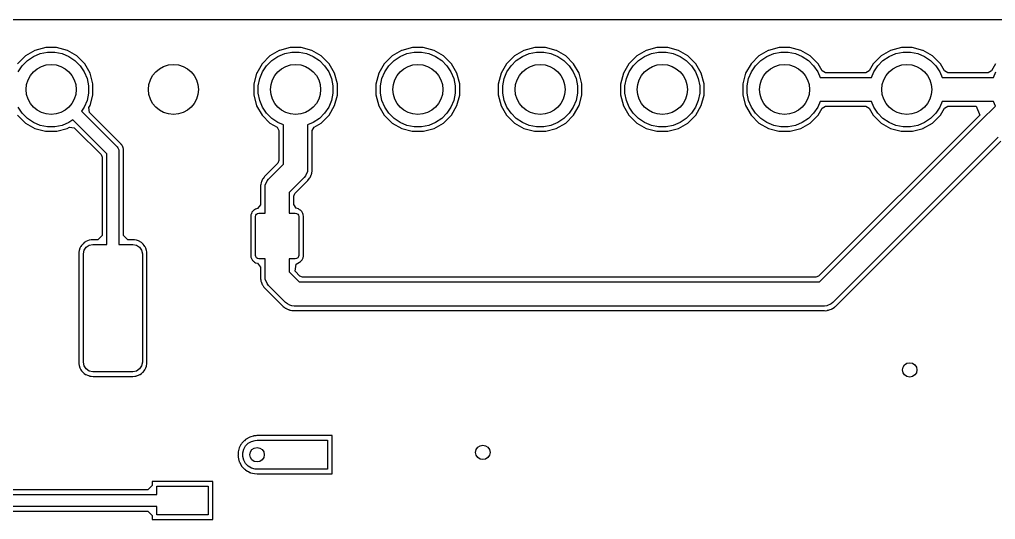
# Model space of a CAD drawing. Header units: inches. Extents: x 3.92 to 7.78, y -6.06 to -2.2.
# Drawn here: x 5.271 to 6.069, y -2.614 to -2.205 of the extents above; entities that cross this region are included whole.
import ezdxf

# ---------------------------------------------------------------- set-up
doc = ezdxf.new("R2010")
doc.units = ezdxf.units.IN
doc.header["$MEASUREMENT"] = 0
doc.layers.add('F.Cu', color=13, linetype='CONTINUOUS', true_color=0xc83434)

msp = doc.modelspace()

# ---------------------------------------------------------------- linework, layer by layer
at = {"layer": 'F.Cu', "linetype": 'CONTINUOUS'}
for p, q in [((3.95701, -2.20472), (7.73591, -2.20472)), ((5.27547, -2.23457), (5.26902, -2.24102)), ((5.28311, -2.23016), (5.27547, -2.23457)), ((5.27698, -2.23827), (5.28198, -2.23493)), ((5.28198, -2.23493), (5.28754, -2.23262)), ((5.28323, -2.23012), (5.28311, -2.23016)), ((5.29205, -2.22776), (5.28323, -2.23012)), ((5.28754, -2.23262), (5.29345, -2.23145)), ((5.30087, -2.22776), (5.29205, -2.22776)), ((5.29345, -2.23145), (5.29947, -2.23145)), ((5.29947, -2.23145), (5.30537, -2.23262)), ((5.30969, -2.23012), (5.30087, -2.22776)), ((5.30537, -2.23262), (5.31093, -2.23493)), ((5.3098, -2.23016), (5.30969, -2.23012)), ((5.31744, -2.23457), (5.3098, -2.23016)), ((5.31093, -2.23493), (5.31594, -2.23827)), ((5.3239, -2.24102), (5.31744, -2.23457)), ((5.47547, -2.23457), (5.46902, -2.24102)), ((5.48311, -2.23016), (5.47547, -2.23457)), ((5.47698, -2.23827), (5.48198, -2.23493)), ((5.48198, -2.23493), (5.48754, -2.23262)), ((5.48323, -2.23012), (5.48311, -2.23016)), ((5.49205, -2.22776), (5.48323, -2.23012)), ((5.48754, -2.23262), (5.49345, -2.23145)), ((5.50087, -2.22776), (5.49205, -2.22776)), ((5.49345, -2.23145), (5.49947, -2.23145)), ((5.49947, -2.23145), (5.50537, -2.23262)), ((5.50969, -2.23012), (5.50087, -2.22776)), ((5.50537, -2.23262), (5.51093, -2.23493)), ((5.5098, -2.23016), (5.50969, -2.23012)), ((5.51744, -2.23457), (5.5098, -2.23016)), ((5.51093, -2.23493), (5.51594, -2.23827)), ((5.5239, -2.24102), (5.51744, -2.23457)), ((5.57547, -2.23457), (5.56902, -2.24102)), ((5.58311, -2.23016), (5.57547, -2.23457)), ((5.57698, -2.23827), (5.58198, -2.23493)), ((5.58198, -2.23493), (5.58754, -2.23262)), ((5.58323, -2.23012), (5.58311, -2.23016)), ((5.59205, -2.22776), (5.58323, -2.23012)), ((5.58754, -2.23262), (5.59345, -2.23145)), ((5.60087, -2.22776), (5.59205, -2.22776)), ((5.59345, -2.23145), (5.59947, -2.23145)), ((5.59947, -2.23145), (5.60537, -2.23262)), ((5.60969, -2.23012), (5.60087, -2.22776)), ((5.60537, -2.23262), (5.61093, -2.23493)), ((5.6098, -2.23016), (5.60969, -2.23012)), ((5.61744, -2.23457), (5.6098, -2.23016)), ((5.61093, -2.23493), (5.61594, -2.23827)), ((5.6239, -2.24102), (5.61744, -2.23457)), ((5.67547, -2.23457), (5.66902, -2.24102)), ((5.68311, -2.23016), (5.67547, -2.23457)), ((5.67698, -2.23827), (5.68198, -2.23493)), ((5.68198, -2.23493), (5.68754, -2.23262)), ((5.68323, -2.23012), (5.68311, -2.23016)), ((5.69205, -2.22776), (5.68323, -2.23012)), ((5.68754, -2.23262), (5.69345, -2.23145)), ((5.70087, -2.22776), (5.69205, -2.22776)), ((5.69345, -2.23145), (5.69947, -2.23145)), ((5.69947, -2.23145), (5.70537, -2.23262)), ((5.70969, -2.23012), (5.70087, -2.22776)), ((5.70537, -2.23262), (5.71093, -2.23493)), ((5.7098, -2.23016), (5.70969, -2.23012)), ((5.71744, -2.23457), (5.7098, -2.23016)), ((5.71093, -2.23493), (5.71594, -2.23827)), ((5.7239, -2.24102), (5.71744, -2.23457)), ((5.77547, -2.23457), (5.76902, -2.24102)), ((5.78311, -2.23016), (5.77547, -2.23457)), ((5.77698, -2.23827), (5.78198, -2.23493)), ((5.78198, -2.23493), (5.78754, -2.23262)), ((5.78323, -2.23012), (5.78311, -2.23016)), ((5.79205, -2.22776), (5.78323, -2.23012)), ((5.78754, -2.23262), (5.79345, -2.23145)), ((5.80087, -2.22776), (5.79205, -2.22776)), ((5.79345, -2.23145), (5.79947, -2.23145)), ((5.79947, -2.23145), (5.80537, -2.23262)), ((5.80969, -2.23012), (5.80087, -2.22776)), ((5.80537, -2.23262), (5.81093, -2.23493)), ((5.8098, -2.23016), (5.80969, -2.23012)), ((5.81744, -2.23457), (5.8098, -2.23016)), ((5.81093, -2.23493), (5.81594, -2.23827)), ((5.8239, -2.24102), (5.81744, -2.23457)), ((5.87547, -2.23457), (5.86902, -2.24102)), ((5.88311, -2.23016), (5.87547, -2.23457)), ((5.87698, -2.23827), (5.88198, -2.23493)), ((5.88198, -2.23493), (5.88754, -2.23262)), ((5.88323, -2.23012), (5.88311, -2.23016)), ((5.89205, -2.22776), (5.88323, -2.23012)), ((5.88754, -2.23262), (5.89345, -2.23145)), ((5.90087, -2.22776), (5.89205, -2.22776)), ((5.89345, -2.23145), (5.89947, -2.23145)), ((5.89947, -2.23145), (5.90537, -2.23262)), ((5.90969, -2.23012), (5.90087, -2.22776)), ((5.90537, -2.23262), (5.91093, -2.23493)), ((5.9098, -2.23016), (5.90969, -2.23012)), ((5.91744, -2.23457), (5.9098, -2.23016)), ((5.91093, -2.23493), (5.91594, -2.23827)), ((5.9239, -2.24102), (5.91744, -2.23457)), ((5.97547, -2.23457), (5.96902, -2.24102)), ((5.98311, -2.23016), (5.97547, -2.23457)), ((5.97698, -2.23827), (5.98198, -2.23493)), ((5.98198, -2.23493), (5.98754, -2.23262)), ((5.98323, -2.23012), (5.98311, -2.23016)), ((5.99205, -2.22776), (5.98323, -2.23012)), ((5.98754, -2.23262), (5.99345, -2.23145)), ((6.00087, -2.22776), (5.99205, -2.22776)), ((5.99345, -2.23145), (5.99947, -2.23145)), ((5.99947, -2.23145), (6.00537, -2.23262)), ((6.00969, -2.23012), (6.00087, -2.22776)), ((6.00537, -2.23262), (6.01093, -2.23493)), ((6.0098, -2.23016), (6.00969, -2.23012)), ((6.01744, -2.23457), (6.0098, -2.23016)), ((6.01093, -2.23493), (6.01594, -2.23827)), ((6.0239, -2.24102), (6.01744, -2.23457)), ((5.26937, -2.24753), (5.27272, -2.24253)), ((5.27272, -2.24253), (5.27698, -2.23827)), ((5.31594, -2.23827), (5.32019, -2.24253)), ((5.32019, -2.24253), (5.32354, -2.24753)), ((5.32835, -2.24878), (5.3239, -2.24102)), ((5.46902, -2.24102), (5.46461, -2.24866)), ((5.46937, -2.24753), (5.47272, -2.24253)), ((5.47272, -2.24253), (5.47698, -2.23827)), ((5.51594, -2.23827), (5.52019, -2.24253)), ((5.52019, -2.24253), (5.52354, -2.24753)), ((5.52835, -2.24878), (5.5239, -2.24102)), ((5.56902, -2.24102), (5.56461, -2.24866)), ((5.56937, -2.24753), (5.57272, -2.24253)), ((5.57272, -2.24253), (5.57698, -2.23827)), ((5.61594, -2.23827), (5.62019, -2.24253)), ((5.62019, -2.24253), (5.62354, -2.24753)), ((5.62835, -2.24878), (5.6239, -2.24102)), ((5.66902, -2.24102), (5.66461, -2.24866)), ((5.66937, -2.24753), (5.67272, -2.24253)), ((5.67272, -2.24253), (5.67698, -2.23827)), ((5.71594, -2.23827), (5.72019, -2.24253)), ((5.72019, -2.24253), (5.72354, -2.24753)), ((5.72835, -2.24878), (5.7239, -2.24102)), ((5.76902, -2.24102), (5.76461, -2.24866)), ((5.76937, -2.24753), (5.77272, -2.24253)), ((5.77272, -2.24253), (5.77698, -2.23827)), ((5.81594, -2.23827), (5.82019, -2.24253)), ((5.82019, -2.24253), (5.82354, -2.24753)), ((5.82835, -2.24878), (5.8239, -2.24102)), ((5.86902, -2.24102), (5.86457, -2.24878)), ((5.86937, -2.24753), (5.87272, -2.24253)), ((5.87272, -2.24253), (5.87698, -2.23827)), ((5.91594, -2.23827), (5.92019, -2.24253)), ((5.92019, -2.24253), (5.92354, -2.24753)), ((5.9272, -2.24677), (5.9239, -2.24102)), ((5.96902, -2.24102), (5.96571, -2.24677)), ((5.96937, -2.24753), (5.97272, -2.24253)), ((5.97272, -2.24253), (5.97698, -2.23827)), ((6.01594, -2.23827), (6.02019, -2.24253)), ((6.02019, -2.24253), (6.02354, -2.24753)), ((6.0272, -2.24677), (6.0239, -2.24102)), ((6.06902, -2.24102), (6.06571, -2.24677)), ((5.32354, -2.24753), (5.32584, -2.25309)), ((5.33067, -2.25744), (5.32835, -2.24878)), ((5.46457, -2.24878), (5.4622, -2.2576)), ((5.46461, -2.24866), (5.46457, -2.24878)), ((5.46707, -2.25309), (5.46937, -2.24753)), ((5.52354, -2.24753), (5.52584, -2.25309)), ((5.53067, -2.25744), (5.52835, -2.24878)), ((5.56457, -2.24878), (5.5622, -2.2576)), ((5.56461, -2.24866), (5.56457, -2.24878)), ((5.56707, -2.25309), (5.56937, -2.24753)), ((5.62354, -2.24753), (5.62584, -2.25309)), ((5.63067, -2.25744), (5.62835, -2.24878)), ((5.66457, -2.24878), (5.6622, -2.2576)), ((5.66461, -2.24866), (5.66457, -2.24878)), ((5.66707, -2.25309), (5.66937, -2.24753)), ((5.72354, -2.24753), (5.72584, -2.25309)), ((5.73067, -2.25744), (5.72835, -2.24878)), ((5.76457, -2.24878), (5.7622, -2.2576)), ((5.76461, -2.24866), (5.76457, -2.24878)), ((5.76707, -2.25309), (5.76937, -2.24753)), ((5.82354, -2.24753), (5.82584, -2.25309)), ((5.83067, -2.25744), (5.82835, -2.24878)), ((5.86457, -2.24878), (5.86224, -2.25744)), ((5.86707, -2.25309), (5.86937, -2.24753)), ((5.92354, -2.24753), (5.92546, -2.25217)), ((5.92996, -2.24835), (5.9272, -2.24677)), ((5.96295, -2.24835), (5.92996, -2.24835)), ((5.96571, -2.24677), (5.96295, -2.24835)), ((5.96745, -2.25217), (5.96937, -2.24753)), ((6.02354, -2.24753), (6.02546, -2.25217)), ((6.02996, -2.24835), (6.0272, -2.24677)), ((6.06295, -2.24835), (6.02996, -2.24835)), ((6.06571, -2.24677), (6.06295, -2.24835)), ((6.06745, -2.25217), (6.06937, -2.24753)), ((5.32584, -2.25309), (5.32702, -2.259)), ((5.32702, -2.259), (5.32702, -2.26502)), ((5.33067, -2.25945), (5.33067, -2.25744)), ((5.33067, -2.26657), (5.33067, -2.25945)), ((5.4622, -2.2576), (5.4622, -2.26642)), ((5.4659, -2.259), (5.46707, -2.25309)), ((5.4659, -2.26502), (5.4659, -2.259)), ((5.52584, -2.25309), (5.52702, -2.259)), ((5.52702, -2.259), (5.52702, -2.26502)), ((5.53067, -2.2576), (5.53067, -2.25744)), ((5.53067, -2.26657), (5.53067, -2.2576)), ((5.5622, -2.2576), (5.5622, -2.26642)), ((5.5659, -2.259), (5.56707, -2.25309)), ((5.5659, -2.26502), (5.5659, -2.259)), ((5.62584, -2.25309), (5.62702, -2.259)), ((5.62702, -2.259), (5.62702, -2.26502)), ((5.63067, -2.2576), (5.63067, -2.25744)), ((5.63067, -2.26657), (5.63067, -2.2576)), ((5.6622, -2.2576), (5.6622, -2.26642)), ((5.6659, -2.259), (5.66707, -2.25309)), ((5.6659, -2.26502), (5.6659, -2.259)), ((5.72584, -2.25309), (5.72702, -2.259)), ((5.72702, -2.259), (5.72702, -2.26502)), ((5.73067, -2.2576), (5.73067, -2.25744)), ((5.73067, -2.26657), (5.73067, -2.2576)), ((5.7622, -2.2576), (5.7622, -2.26642)), ((5.7659, -2.259), (5.76707, -2.25309)), ((5.7659, -2.26502), (5.7659, -2.259)), ((5.82584, -2.25309), (5.82702, -2.259)), ((5.82702, -2.259), (5.82702, -2.26502)), ((5.83067, -2.26657), (5.83067, -2.25744)), ((5.86224, -2.25744), (5.86224, -2.26657)), ((5.8659, -2.259), (5.86707, -2.25309)), ((5.8659, -2.26502), (5.8659, -2.259)), ((5.92546, -2.25217), (5.96745, -2.25217)), ((6.02546, -2.25217), (6.06745, -2.25217)), ((5.32702, -2.26502), (5.32584, -2.27092)), ((5.32839, -2.27516), (5.33067, -2.26657)), ((5.4622, -2.26642), (5.46457, -2.27531)), ((5.46707, -2.27092), (5.4659, -2.26502)), ((5.52702, -2.26502), (5.52584, -2.27092)), ((5.52835, -2.27524), (5.53067, -2.26657)), ((5.5622, -2.26642), (5.56457, -2.27531)), ((5.56707, -2.27092), (5.5659, -2.26502)), ((5.62702, -2.26502), (5.62584, -2.27092)), ((5.62835, -2.27524), (5.63067, -2.26657)), ((5.6622, -2.26642), (5.66457, -2.27531)), ((5.66707, -2.27092), (5.6659, -2.26502)), ((5.72702, -2.26502), (5.72584, -2.27092)), ((5.72835, -2.27524), (5.73067, -2.26657)), ((5.7622, -2.26642), (5.76457, -2.27531)), ((5.76707, -2.27092), (5.7659, -2.26502)), ((5.82702, -2.26502), (5.82584, -2.27092)), ((5.82835, -2.27524), (5.83067, -2.26657)), ((5.86224, -2.26657), (5.86457, -2.27524)), ((5.86707, -2.27092), (5.8659, -2.26502)), ((5.32584, -2.27092), (5.32354, -2.27648)), ((5.32736, -2.27665), (5.32839, -2.27516)), ((5.46457, -2.27531), (5.46902, -2.28299)), ((5.46937, -2.27648), (5.46707, -2.27092)), ((5.52584, -2.27092), (5.52354, -2.27648)), ((5.5239, -2.28299), (5.52835, -2.27524)), ((5.56457, -2.27531), (5.56902, -2.28299)), ((5.56937, -2.27648), (5.56707, -2.27092)), ((5.62584, -2.27092), (5.62354, -2.27648)), ((5.6239, -2.28299), (5.62835, -2.27524)), ((5.66457, -2.27531), (5.66902, -2.28299)), ((5.66937, -2.27648), (5.66707, -2.27092)), ((5.72584, -2.27092), (5.72354, -2.27648)), ((5.7239, -2.28299), (5.72835, -2.27524)), ((5.76457, -2.27531), (5.76902, -2.28299)), ((5.76937, -2.27648), (5.76707, -2.27092)), ((5.82584, -2.27092), (5.82354, -2.27648)), ((5.8239, -2.28299), (5.82835, -2.27524)), ((5.86457, -2.27524), (5.86902, -2.28299)), ((5.86937, -2.27648), (5.86707, -2.27092)), ((5.92546, -2.27185), (5.92354, -2.27648)), ((5.96745, -2.27185), (5.92546, -2.27185)), ((5.96937, -2.27648), (5.96745, -2.27185)), ((6.02546, -2.27185), (6.02354, -2.27648)), ((6.06745, -2.27185), (6.02546, -2.27185)), ((6.06899, -2.27556), (6.06745, -2.27185)), ((5.26902, -2.28299), (5.27547, -2.28945)), ((5.27272, -2.28149), (5.26937, -2.27648)), ((5.27698, -2.28575), (5.27272, -2.28149)), ((5.32354, -2.27648), (5.32132, -2.2798)), ((5.32132, -2.2798), (5.32701, -2.28549)), ((5.3278, -2.28087), (5.32736, -2.27665)), ((5.35339, -2.30642), (5.3278, -2.28087)), ((5.46902, -2.28299), (5.47547, -2.28945)), ((5.47272, -2.28149), (5.46937, -2.27648)), ((5.47698, -2.28575), (5.47272, -2.28149)), ((5.52019, -2.28149), (5.51594, -2.28575)), ((5.51744, -2.28945), (5.5239, -2.28299)), ((5.52354, -2.27648), (5.52019, -2.28149)), ((5.56902, -2.28299), (5.57547, -2.28945)), ((5.57272, -2.28149), (5.56937, -2.27648)), ((5.57698, -2.28575), (5.57272, -2.28149)), ((5.62019, -2.28149), (5.61594, -2.28575)), ((5.61744, -2.28945), (5.6239, -2.28299)), ((5.62354, -2.27648), (5.62019, -2.28149)), ((5.66902, -2.28299), (5.67547, -2.28945)), ((5.67272, -2.28149), (5.66937, -2.27648)), ((5.67698, -2.28575), (5.67272, -2.28149)), ((5.72019, -2.28149), (5.71594, -2.28575)), ((5.71744, -2.28945), (5.7239, -2.28299)), ((5.72354, -2.27648), (5.72019, -2.28149)), ((5.76902, -2.28299), (5.77547, -2.28945)), ((5.77272, -2.28149), (5.76937, -2.27648)), ((5.77698, -2.28575), (5.77272, -2.28149)), ((5.82019, -2.28149), (5.81594, -2.28575)), ((5.81744, -2.28945), (5.8239, -2.28299)), ((5.82354, -2.27648), (5.82019, -2.28149)), ((5.86902, -2.28299), (5.87547, -2.28945)), ((5.87272, -2.28149), (5.86937, -2.27648)), ((5.87698, -2.28575), (5.87272, -2.28149)), ((5.92019, -2.28149), (5.91594, -2.28575)), ((5.91744, -2.28945), (5.9239, -2.28299)), ((5.92354, -2.27648), (5.92019, -2.28149)), ((5.9239, -2.28299), (5.92728, -2.2772)), ((6.05622, -2.28291), (5.92433, -2.41484)), ((5.92728, -2.2772), (5.93, -2.27563)), ((5.93, -2.27563), (5.96291, -2.27563)), ((5.96291, -2.27563), (5.96563, -2.2772)), ((5.96563, -2.2772), (5.96902, -2.28299)), ((5.96902, -2.28299), (5.97547, -2.28945)), ((5.97272, -2.28149), (5.96937, -2.27648)), ((5.97698, -2.28575), (5.97272, -2.28149)), ((6.02019, -2.28149), (6.01594, -2.28575)), ((6.01744, -2.28945), (6.0239, -2.28299)), ((6.02354, -2.27648), (6.02019, -2.28149)), ((6.0239, -2.28299), (6.02728, -2.2772)), ((6.02728, -2.2772), (6.03, -2.27563)), ((6.03, -2.27563), (6.05319, -2.27563)), ((6.05319, -2.27563), (6.05622, -2.28291)), ((6.05734, -2.2872), (6.06899, -2.27556)), ((5.27547, -2.28945), (5.28323, -2.2939)), ((5.28198, -2.28909), (5.27698, -2.28575)), ((5.28754, -2.29139), (5.28198, -2.28909)), ((5.29345, -2.29257), (5.28754, -2.29139)), ((5.30537, -2.29139), (5.29947, -2.29257)), ((5.31093, -2.28909), (5.30537, -2.29139)), ((5.31425, -2.28687), (5.31093, -2.28909)), ((5.31994, -2.29256), (5.31425, -2.28687)), ((5.32701, -2.28549), (5.32701, -2.28549)), ((5.32701, -2.28549), (5.35048, -2.30896)), ((5.47547, -2.28945), (5.48122, -2.29276)), ((5.48198, -2.28909), (5.47698, -2.28575)), ((5.48661, -2.29101), (5.48198, -2.28909)), ((5.48661, -2.30748), (5.48661, -2.29101)), ((5.51093, -2.28909), (5.5063, -2.29101)), ((5.5063, -2.29101), (5.5063, -2.30748)), ((5.51594, -2.28575), (5.51093, -2.28909)), ((5.51165, -2.29283), (5.51744, -2.28945)), ((5.57547, -2.28945), (5.58323, -2.2939)), ((5.58198, -2.28909), (5.57698, -2.28575)), ((5.58754, -2.29139), (5.58198, -2.28909)), ((5.59345, -2.29257), (5.58754, -2.29139)), ((5.60537, -2.29139), (5.59947, -2.29257)), ((5.61093, -2.28909), (5.60537, -2.29139)), ((5.60969, -2.2939), (5.61744, -2.28945)), ((5.61594, -2.28575), (5.61093, -2.28909)), ((5.67547, -2.28945), (5.68323, -2.2939)), ((5.68198, -2.28909), (5.67698, -2.28575)), ((5.68754, -2.29139), (5.68198, -2.28909)), ((5.69345, -2.29257), (5.68754, -2.29139)), ((5.70537, -2.29139), (5.69947, -2.29257)), ((5.71093, -2.28909), (5.70537, -2.29139)), ((5.70969, -2.2939), (5.71744, -2.28945)), ((5.71594, -2.28575), (5.71093, -2.28909)), ((5.77547, -2.28945), (5.78323, -2.2939)), ((5.78198, -2.28909), (5.77698, -2.28575)), ((5.78754, -2.29139), (5.78198, -2.28909)), ((5.79345, -2.29257), (5.78754, -2.29139)), ((5.80537, -2.29139), (5.79947, -2.29257)), ((5.81093, -2.28909), (5.80537, -2.29139)), ((5.80969, -2.2939), (5.81744, -2.28945)), ((5.81594, -2.28575), (5.81093, -2.28909)), ((5.87547, -2.28945), (5.88323, -2.2939)), ((5.88198, -2.28909), (5.87698, -2.28575)), ((5.88754, -2.29139), (5.88198, -2.28909)), ((5.89345, -2.29257), (5.88754, -2.29139)), ((5.90537, -2.29139), (5.89947, -2.29257)), ((5.91093, -2.28909), (5.90537, -2.29139)), ((5.90969, -2.2939), (5.91744, -2.28945)), ((5.91594, -2.28575), (5.91093, -2.28909)), ((5.92498, -2.41957), (6.05734, -2.2872)), ((5.97547, -2.28945), (5.98323, -2.2939)), ((5.98198, -2.28909), (5.97698, -2.28575)), ((5.98754, -2.29139), (5.98198, -2.28909)), ((5.99345, -2.29257), (5.98754, -2.29139)), ((6.00537, -2.29139), (5.99947, -2.29257)), ((6.01093, -2.28909), (6.00537, -2.29139)), ((6.00969, -2.2939), (6.01744, -2.28945)), ((6.01594, -2.28575), (6.01093, -2.28909)), ((5.28323, -2.2939), (5.29189, -2.29622)), ((5.29189, -2.29622), (5.30106, -2.29622)), ((5.29947, -2.29257), (5.29345, -2.29257)), ((5.30106, -2.29622), (5.30949, -2.29402)), ((5.30949, -2.29402), (5.31134, -2.29291)), ((5.31134, -2.29291), (5.31535, -2.29339)), ((5.31535, -2.29339), (5.31744, -2.29547)), ((5.31744, -2.29547), (5.33724, -2.31524)), ((5.34195, -2.31457), (5.31994, -2.29256)), ((5.31994, -2.29256), (5.31994, -2.29256)), ((5.48122, -2.29276), (5.4828, -2.29551)), ((5.4828, -2.29551), (5.4828, -2.32024)), ((5.51008, -2.29555), (5.51165, -2.29283)), ((5.51008, -2.32764), (5.51008, -2.29555)), ((5.58323, -2.2939), (5.59189, -2.29622)), ((5.59189, -2.29622), (5.60102, -2.29622)), ((5.59947, -2.29257), (5.59345, -2.29257)), ((5.60102, -2.29622), (5.60972, -2.2939)), ((5.60972, -2.2939), (5.60969, -2.2939)), ((5.68323, -2.2939), (5.69189, -2.29622)), ((5.69189, -2.29622), (5.70102, -2.29622)), ((5.69947, -2.29257), (5.69345, -2.29257)), ((5.70102, -2.29622), (5.70972, -2.2939)), ((5.70972, -2.2939), (5.70969, -2.2939)), ((5.78323, -2.2939), (5.79189, -2.29622)), ((5.79189, -2.29622), (5.80102, -2.29622)), ((5.79947, -2.29257), (5.79345, -2.29257)), ((5.80102, -2.29622), (5.80972, -2.2939)), ((5.80972, -2.2939), (5.80969, -2.2939)), ((5.88323, -2.2939), (5.89189, -2.29622)), ((5.89189, -2.29622), (5.90102, -2.29622)), ((5.89947, -2.29257), (5.89345, -2.29257)), ((5.90102, -2.29622), (5.90972, -2.2939)), ((5.90972, -2.2939), (5.90969, -2.2939)), ((5.98323, -2.2939), (5.99189, -2.29622)), ((5.99189, -2.29622), (6.00102, -2.29622)), ((5.99947, -2.29257), (5.99345, -2.29257)), ((6.00102, -2.29622), (6.00972, -2.2939)), ((6.00972, -2.2939), (6.00969, -2.2939)), ((5.35354, -2.30665), (5.35339, -2.30642)), ((5.35394, -2.30713), (5.35354, -2.30665)), ((5.35421, -2.3074), (5.35394, -2.30713)), ((5.35449, -2.30803), (5.35421, -2.3074)), ((6.07126, -2.30112), (5.93601, -2.43637)), ((5.93858, -2.43921), (6.07335, -2.30441)), ((5.33724, -2.31524), (5.33815, -2.3174)), ((5.34195, -2.38128), (5.34195, -2.31457)), ((5.35048, -2.30896), (5.35111, -2.30972)), ((5.35111, -2.30972), (5.35161, -2.31094)), ((5.35161, -2.31094), (5.35185, -2.31152)), ((5.35185, -2.31152), (5.35195, -2.3125)), ((5.35195, -2.3125), (5.35195, -2.38128)), ((5.35472, -2.30843), (5.35449, -2.30803)), ((5.35496, -2.30878), (5.35472, -2.30843)), ((5.3552, -2.30933), (5.35496, -2.30878)), ((5.35528, -2.30953), (5.3552, -2.30933)), ((5.35531, -2.30965), (5.35528, -2.30953)), ((5.35539, -2.30992), (5.35531, -2.30965)), ((5.35555, -2.31071), (5.35539, -2.30992)), ((5.35559, -2.31094), (5.35555, -2.31071)), ((5.35575, -2.31169), (5.35559, -2.31094)), ((5.35575, -2.36602), (5.35575, -2.31169)), ((5.48661, -2.32309), (5.48661, -2.30748)), ((5.5063, -2.30748), (5.5063, -2.32717)), ((5.33815, -2.3174), (5.33815, -2.3815)), ((5.48189, -2.3224), (5.47138, -2.33295)), ((5.47434, -2.33537), (5.48661, -2.32309)), ((5.4828, -2.32024), (5.48189, -2.3224)), ((5.50611, -2.32909), (5.50464, -2.33264)), ((5.5063, -2.32717), (5.50611, -2.32909)), ((5.50937, -2.33157), (5.50945, -2.33138)), ((5.50945, -2.33138), (5.50953, -2.33114)), ((5.50953, -2.33114), (5.50961, -2.33071)), ((5.50961, -2.33071), (5.50965, -2.33035)), ((5.50965, -2.33035), (5.51, -2.32894)), ((5.51, -2.32894), (5.51004, -2.32791)), ((5.51004, -2.32791), (5.51008, -2.32764)), ((5.46819, -2.33854), (5.46799, -2.33953)), ((5.46823, -2.33831), (5.46819, -2.33854)), ((5.46827, -2.33827), (5.46823, -2.33831)), ((5.46846, -2.33764), (5.46827, -2.33827)), ((5.46886, -2.33685), (5.46846, -2.33764)), ((5.46921, -2.33598), (5.46886, -2.33685)), ((5.46937, -2.33567), (5.46921, -2.33598)), ((5.46949, -2.33551), (5.46937, -2.33567)), ((5.46969, -2.33512), (5.46949, -2.33551)), ((5.46972, -2.33512), (5.46969, -2.33508)), ((5.46969, -2.33508), (5.46969, -2.33512)), ((5.46988, -2.33484), (5.46972, -2.33512)), ((5.47063, -2.3339), (5.46988, -2.33484)), ((5.47075, -2.33374), (5.47063, -2.3339)), ((5.4711, -2.33323), (5.47075, -2.33374)), ((5.47138, -2.33295), (5.4711, -2.33323)), ((5.47165, -2.34041), (5.47312, -2.33686)), ((5.47312, -2.33686), (5.47434, -2.33537)), ((5.47312, -2.33686), (5.47312, -2.33686)), ((5.50342, -2.33413), (5.49114, -2.3464)), ((5.49583, -2.34713), (5.50638, -2.33654)), ((5.50464, -2.33264), (5.50342, -2.33413)), ((5.50464, -2.33264), (5.50464, -2.33264)), ((5.50638, -2.33654), (5.50654, -2.33638)), ((5.50654, -2.33638), (5.50705, -2.33567)), ((5.50705, -2.33567), (5.5072, -2.33543)), ((5.5072, -2.33543), (5.5078, -2.33472)), ((5.5078, -2.33472), (5.50803, -2.33437)), ((5.50803, -2.33437), (5.50827, -2.33398)), ((5.50827, -2.33398), (5.50835, -2.33382)), ((5.50835, -2.33382), (5.50854, -2.3335)), ((5.50854, -2.3335), (5.5089, -2.33264)), ((5.5089, -2.33264), (5.50925, -2.33193)), ((5.50925, -2.33193), (5.50937, -2.33157)), ((5.46768, -2.34169), (5.46764, -2.34228)), ((5.46764, -2.34228), (5.46764, -2.35634)), ((5.46772, -2.34146), (5.46768, -2.34169)), ((5.46776, -2.34059), (5.46772, -2.34146)), ((5.46795, -2.33969), (5.46776, -2.34059)), ((5.46799, -2.33953), (5.46795, -2.33969)), ((5.47146, -2.34233), (5.47165, -2.34041)), ((5.47146, -2.36319), (5.47146, -2.34233)), ((5.49114, -2.3464), (5.49114, -2.36319)), ((5.49492, -2.34929), (5.49583, -2.34713)), ((5.49492, -2.35618), (5.49492, -2.34929)), ((5.46075, -2.36256), (5.46024, -2.36346)), ((5.46118, -2.36193), (5.46075, -2.36256)), ((5.46161, -2.36146), (5.46118, -2.36193)), ((5.46185, -2.36122), (5.46161, -2.36146)), ((5.46228, -2.36083), (5.46185, -2.36122)), ((5.46283, -2.36043), (5.46228, -2.36083)), ((5.4637, -2.35996), (5.46283, -2.36043)), ((5.46528, -2.35949), (5.4637, -2.35996)), ((5.46764, -2.35634), (5.46528, -2.35949)), ((5.46531, -2.3634), (5.46639, -2.36319)), ((5.46639, -2.36319), (5.47146, -2.36319)), ((5.49114, -2.36319), (5.49621, -2.36319)), ((5.49701, -2.35921), (5.49492, -2.35618)), ((5.49621, -2.36319), (5.49729, -2.3634)), ((5.49878, -2.35984), (5.49701, -2.35921)), ((5.49976, -2.36043), (5.49874, -2.35984)), ((5.49874, -2.35984), (5.49878, -2.35984)), ((5.50031, -2.36083), (5.49976, -2.36043)), ((5.50075, -2.36122), (5.50031, -2.36083)), ((5.50098, -2.36146), (5.50075, -2.36122)), ((5.50142, -2.36193), (5.50098, -2.36146)), ((5.50185, -2.36256), (5.50142, -2.36193)), ((5.50236, -2.36346), (5.50185, -2.36256)), ((5.35575, -2.3815), (5.35575, -2.36602)), ((5.45984, -2.36524), (5.45976, -2.36602)), ((5.45976, -2.36602), (5.45976, -2.39815)), ((5.45992, -2.36453), (5.45984, -2.36524)), ((5.45996, -2.36425), (5.45992, -2.36453)), ((5.46024, -2.36346), (5.45996, -2.36425)), ((5.46358, -2.36599), (5.4638, -2.36492)), ((5.46358, -2.39779), (5.46358, -2.36599)), ((5.4638, -2.36492), (5.4644, -2.36401)), ((5.4644, -2.36401), (5.46531, -2.3634)), ((5.49729, -2.3634), (5.49819, -2.36401)), ((5.49819, -2.36401), (5.4988, -2.36492)), ((5.4988, -2.36492), (5.49902, -2.36599)), ((5.49902, -2.36599), (5.49902, -2.39779)), ((5.50264, -2.36425), (5.50236, -2.36346)), ((5.50268, -2.36453), (5.50264, -2.36425)), ((5.5028, -2.36559), (5.50268, -2.36453)), ((5.5028, -2.39827), (5.5028, -2.36559)), ((5.32461, -2.38665), (5.32354, -2.3874)), ((5.32488, -2.3865), (5.32461, -2.38665)), ((5.32606, -2.38594), (5.32488, -2.3865)), ((5.32764, -2.38539), (5.32606, -2.38594)), ((5.32787, -2.38531), (5.32764, -2.38539)), ((5.32925, -2.38504), (5.32787, -2.38531)), ((5.33024, -2.38496), (5.32925, -2.38504)), ((5.33469, -2.38496), (5.33024, -2.38496)), ((5.33815, -2.3815), (5.33469, -2.38496)), ((5.34195, -2.38878), (5.34195, -2.38128)), ((5.35195, -2.38128), (5.35195, -2.38878)), ((5.35921, -2.38496), (5.35575, -2.3815)), ((5.36366, -2.38496), (5.35921, -2.38496)), ((5.36465, -2.38504), (5.36366, -2.38496)), ((5.36602, -2.38531), (5.36465, -2.38504)), ((5.36626, -2.38539), (5.36602, -2.38531)), ((5.36783, -2.38594), (5.36626, -2.38539)), ((5.36902, -2.3865), (5.36783, -2.38594)), ((5.36929, -2.38665), (5.36902, -2.3865)), ((5.37035, -2.3874), (5.36929, -2.38665)), ((5.31909, -2.39528), (5.31902, -2.39606)), ((5.31937, -2.39386), (5.31909, -2.39528)), ((5.32, -2.39201), (5.31937, -2.39382)), ((5.31937, -2.39382), (5.31937, -2.39386)), ((5.32055, -2.39083), (5.32, -2.39201)), ((5.32071, -2.39055), (5.32055, -2.39083)), ((5.3213, -2.38969), (5.32071, -2.39055)), ((5.32228, -2.38854), (5.3213, -2.38969)), ((5.32256, -2.38827), (5.32228, -2.38854)), ((5.32354, -2.3874), (5.32256, -2.38827)), ((5.32283, -2.39661), (5.32343, -2.39361)), ((5.32343, -2.39361), (5.32513, -2.39107)), ((5.32513, -2.39107), (5.32767, -2.38938)), ((5.32767, -2.38938), (5.33066, -2.38878)), ((5.33066, -2.38878), (5.34195, -2.38878)), ((5.35195, -2.38878), (5.36324, -2.38878)), ((5.36324, -2.38878), (5.36623, -2.38938)), ((5.36623, -2.38938), (5.36877, -2.39107)), ((5.36877, -2.39107), (5.37047, -2.39361)), ((5.37134, -2.38827), (5.37035, -2.3874)), ((5.37047, -2.39361), (5.37106, -2.39661)), ((5.37161, -2.38854), (5.37134, -2.38827)), ((5.3726, -2.38969), (5.37161, -2.38854)), ((5.37319, -2.39055), (5.3726, -2.38969)), ((5.37335, -2.39083), (5.37319, -2.39055)), ((5.3739, -2.39201), (5.37335, -2.39083)), ((5.37453, -2.39382), (5.3739, -2.39201)), ((5.37453, -2.39386), (5.37453, -2.39382)), ((5.37476, -2.395), (5.37453, -2.39386)), ((5.37484, -2.39665), (5.37472, -2.395)), ((5.37472, -2.395), (5.37476, -2.395)), ((5.31902, -2.39606), (5.31902, -2.48583)), ((5.32283, -2.48528), (5.32283, -2.39661)), ((5.37106, -2.39661), (5.37106, -2.48528)), ((5.37484, -2.48524), (5.37484, -2.39665)), ((5.45976, -2.39815), (5.45984, -2.39862)), ((5.45984, -2.39862), (5.45992, -2.39925)), ((5.45992, -2.39925), (5.46, -2.39969)), ((5.46, -2.39969), (5.46024, -2.40031)), ((5.46024, -2.40031), (5.46083, -2.40134)), ((5.46083, -2.40134), (5.46122, -2.40189)), ((5.46122, -2.40189), (5.46161, -2.40232)), ((5.46161, -2.40232), (5.46185, -2.40256)), ((5.46185, -2.40256), (5.46228, -2.40295)), ((5.46228, -2.40295), (5.46283, -2.40335)), ((5.4638, -2.39886), (5.46358, -2.39779)), ((5.4644, -2.39977), (5.4638, -2.39886)), ((5.46531, -2.40038), (5.4644, -2.39977)), ((5.46639, -2.40059), (5.46531, -2.40038)), ((5.47146, -2.40059), (5.46639, -2.40059)), ((5.47146, -2.41549), (5.47146, -2.40059)), ((5.49621, -2.40059), (5.49114, -2.40059)), ((5.49114, -2.40059), (5.49114, -2.41141)), ((5.49729, -2.40038), (5.49621, -2.40059)), ((5.49819, -2.39977), (5.49729, -2.40038)), ((5.4988, -2.39886), (5.49819, -2.39977)), ((5.49902, -2.39779), (5.4988, -2.39886)), ((5.49972, -2.40335), (5.50031, -2.40295)), ((5.50031, -2.40295), (5.50075, -2.40256)), ((5.50075, -2.40256), (5.50098, -2.40232)), ((5.50098, -2.40232), (5.50138, -2.40189)), ((5.50138, -2.40189), (5.50177, -2.40134)), ((5.50177, -2.40134), (5.50236, -2.40031)), ((5.50236, -2.40031), (5.5026, -2.39969)), ((5.5026, -2.39969), (5.50268, -2.39925)), ((5.50268, -2.39925), (5.50276, -2.3987)), ((5.50276, -2.3987), (5.5028, -2.39827)), ((5.46283, -2.40335), (5.4637, -2.40382)), ((5.4637, -2.40382), (5.46528, -2.40429)), ((5.46528, -2.40429), (5.46764, -2.40744)), ((5.46764, -2.40744), (5.46764, -2.41626)), ((5.49602, -2.41087), (5.49677, -2.40512)), ((5.5, -2.41484), (5.49602, -2.41087)), ((5.49677, -2.40512), (5.49972, -2.40335)), ((5.46764, -2.41626), (5.46783, -2.41748)), ((5.46783, -2.41748), (5.46787, -2.41764)), ((5.46787, -2.41764), (5.46795, -2.41846)), ((5.46795, -2.41846), (5.46803, -2.4187)), ((5.46803, -2.4187), (5.46811, -2.41902)), ((5.46811, -2.41902), (5.46819, -2.41925)), ((5.47165, -2.41741), (5.47146, -2.41549)), ((5.47312, -2.42096), (5.47165, -2.41741)), ((5.49114, -2.41141), (5.4993, -2.41957)), ((5.50217, -2.41575), (5.5, -2.41484)), ((5.92217, -2.41575), (5.50217, -2.41575)), ((5.92433, -2.41484), (5.92217, -2.41575)), ((5.46819, -2.41925), (5.46878, -2.42075)), ((5.46878, -2.42075), (5.46886, -2.42098)), ((5.46886, -2.42098), (5.46898, -2.4213)), ((5.46898, -2.4213), (5.46917, -2.42173)), ((5.46917, -2.42173), (5.46933, -2.42201)), ((5.46933, -2.42201), (5.46969, -2.42252)), ((5.46969, -2.42252), (5.4698, -2.42276)), ((5.4698, -2.42276), (5.47043, -2.42374)), ((5.47043, -2.42374), (5.47047, -2.42382)), ((5.47047, -2.42382), (5.47094, -2.42429)), ((5.47094, -2.42429), (5.47134, -2.42476)), ((5.47134, -2.42476), (5.4715, -2.425)), ((5.4715, -2.425), (5.48587, -2.43933)), ((5.47434, -2.42245), (5.47312, -2.42096)), ((5.47312, -2.42096), (5.47312, -2.42096)), ((5.48826, -2.43637), (5.47434, -2.42245)), ((5.4993, -2.41957), (5.92498, -2.41957)), ((5.48587, -2.43933), (5.48606, -2.43953)), ((5.48606, -2.43953), (5.48626, -2.43969)), ((5.48626, -2.43969), (5.48689, -2.44012)), ((5.48689, -2.44012), (5.48709, -2.44028)), ((5.48709, -2.44028), (5.48791, -2.44094)), ((5.48791, -2.44094), (5.48831, -2.44114)), ((5.48975, -2.43759), (5.48826, -2.43637)), ((5.48831, -2.44114), (5.48858, -2.44134)), ((5.48858, -2.44134), (5.48874, -2.44142)), ((5.48874, -2.44142), (5.48976, -2.44185)), ((5.49183, -2.43845), (5.48975, -2.43759)), ((5.48976, -2.44185), (5.49055, -2.44224)), ((5.49055, -2.44224), (5.49083, -2.44232)), ((5.49083, -2.44232), (5.4913, -2.44248)), ((5.4913, -2.44248), (5.49146, -2.44252)), ((5.49146, -2.44252), (5.49173, -2.44256)), ((5.49173, -2.44256), (5.49217, -2.44264)), ((5.4933, -2.43906), (5.49183, -2.43845)), ((5.49217, -2.44264), (5.49335, -2.44295)), ((5.49522, -2.43925), (5.4933, -2.43906)), ((5.49335, -2.44295), (5.49354, -2.44295)), ((5.49354, -2.44295), (5.49449, -2.44299)), ((5.49449, -2.44299), (5.49476, -2.44303)), ((5.49476, -2.44303), (5.9289, -2.44303)), ((5.92906, -2.43925), (5.49522, -2.43925)), ((5.9289, -2.44303), (5.92976, -2.44307)), ((5.93098, -2.43906), (5.92906, -2.43925)), ((5.92976, -2.44307), (5.93126, -2.4428)), ((5.93452, -2.43759), (5.93098, -2.43906)), ((5.93126, -2.4428), (5.93161, -2.44276)), ((5.93161, -2.44276), (5.93197, -2.44276)), ((5.93197, -2.44276), (5.93228, -2.44264)), ((5.93228, -2.44264), (5.93287, -2.44252)), ((5.93287, -2.44252), (5.93386, -2.44213)), ((5.93386, -2.44213), (5.93476, -2.44181)), ((5.93601, -2.43637), (5.93452, -2.43759)), ((5.93452, -2.43759), (5.93452, -2.43759)), ((5.93476, -2.44181), (5.93516, -2.44161)), ((5.93516, -2.44161), (5.93531, -2.44157)), ((5.93531, -2.44157), (5.93563, -2.44138)), ((5.93563, -2.44138), (5.93587, -2.44122)), ((5.93587, -2.44122), (5.9361, -2.44102)), ((5.9361, -2.44102), (5.93736, -2.44028)), ((5.93736, -2.44028), (5.93768, -2.43996)), ((5.93768, -2.43996), (5.93815, -2.43953)), ((5.93815, -2.43953), (5.93839, -2.43937)), ((5.93839, -2.43937), (5.93858, -2.43921)), ((5.31902, -2.48583), (5.31909, -2.48661)), ((5.31909, -2.48661), (5.31937, -2.48803)), ((5.31937, -2.48803), (5.31937, -2.48807)), ((5.31937, -2.48807), (5.32, -2.48988)), ((5.32, -2.48988), (5.32055, -2.49106)), ((5.32055, -2.49106), (5.32075, -2.49142)), ((5.32343, -2.48828), (5.32283, -2.48528)), ((5.32513, -2.49082), (5.32343, -2.48828)), ((5.32767, -2.49251), (5.32513, -2.49082)), ((5.36877, -2.49082), (5.36623, -2.49251)), ((5.37047, -2.48828), (5.36877, -2.49082)), ((5.37106, -2.48528), (5.37047, -2.48828)), ((5.37315, -2.49142), (5.37335, -2.49106)), ((5.37335, -2.49106), (5.3739, -2.48988)), ((5.3739, -2.48988), (5.37441, -2.48846)), ((5.37441, -2.48846), (5.37453, -2.48803)), ((5.37453, -2.48803), (5.37476, -2.48689)), ((5.37472, -2.48689), (5.37484, -2.48524)), ((5.37476, -2.48689), (5.37472, -2.48689)), ((5.32075, -2.49142), (5.3213, -2.4922)), ((5.3213, -2.4922), (5.32228, -2.49335)), ((5.32228, -2.49335), (5.3226, -2.49366)), ((5.3226, -2.49366), (5.32354, -2.49449)), ((5.32354, -2.49449), (5.32461, -2.49524)), ((5.32461, -2.49524), (5.32488, -2.49539)), ((5.32488, -2.49539), (5.32606, -2.49594)), ((5.32606, -2.49594), (5.32772, -2.49654)), ((5.33066, -2.49311), (5.32767, -2.49251)), ((5.32772, -2.49654), (5.32791, -2.49657)), ((5.32791, -2.49657), (5.32902, -2.49681)), ((5.32902, -2.49681), (5.32906, -2.49681)), ((5.32906, -2.49681), (5.32906, -2.49677)), ((5.32906, -2.49677), (5.33071, -2.49689)), ((5.36324, -2.49311), (5.33066, -2.49311)), ((5.33071, -2.49689), (5.36319, -2.49689)), ((5.36319, -2.49689), (5.36484, -2.49677)), ((5.36623, -2.49251), (5.36324, -2.49311)), ((5.36484, -2.49681), (5.36598, -2.49657)), ((5.36484, -2.49677), (5.36484, -2.49681)), ((5.36598, -2.49657), (5.36618, -2.49654)), ((5.36618, -2.49654), (5.36783, -2.49594)), ((5.36783, -2.49594), (5.36902, -2.49539)), ((5.36902, -2.49539), (5.36929, -2.49524)), ((5.36929, -2.49524), (5.37035, -2.49449)), ((5.37035, -2.49449), (5.3713, -2.49366)), ((5.3713, -2.49366), (5.37161, -2.49335)), ((5.37161, -2.49335), (5.37244, -2.4924)), ((5.37244, -2.4924), (5.37315, -2.49142)), ((5.45846, -2.54685), (5.45587, -2.54827)), ((5.45894, -2.54657), (5.45846, -2.54685)), ((5.45969, -2.54638), (5.45894, -2.54657)), ((5.45976, -2.54634), (5.45969, -2.54638)), ((5.46173, -2.54571), (5.45976, -2.54634)), ((5.46189, -2.54571), (5.46173, -2.54571)), ((5.46232, -2.54563), (5.46189, -2.54571)), ((5.46276, -2.54551), (5.46232, -2.54563)), ((5.4635, -2.54551), (5.46276, -2.54551)), ((5.46386, -2.54547), (5.4635, -2.54551)), ((5.46461, -2.54539), (5.46386, -2.54547)), ((5.52642, -2.54539), (5.46461, -2.54539)), ((5.52642, -2.57661), (5.52642, -2.54539)), ((5.45051, -2.55484), (5.45031, -2.55535)), ((5.45118, -2.5537), (5.45051, -2.55484)), ((5.45173, -2.5526), (5.45118, -2.55366)), ((5.45118, -2.55366), (5.45118, -2.5537)), ((5.45177, -2.5526), (5.45173, -2.55256)), ((5.45173, -2.55256), (5.45173, -2.5526)), ((5.45185, -2.55244), (5.45177, -2.5526)), ((5.45213, -2.55209), (5.45185, -2.55244)), ((5.45248, -2.55146), (5.45213, -2.55209)), ((5.4535, -2.55043), (5.45248, -2.55146)), ((5.45378, -2.55008), (5.4535, -2.55043)), ((5.45429, -2.54965), (5.45378, -2.55008)), ((5.45399, -2.5565), (5.45553, -2.55383)), ((5.45453, -2.54949), (5.45429, -2.54965)), ((5.45543, -2.54854), (5.45453, -2.54949)), ((5.45563, -2.54843), (5.45543, -2.54854)), ((5.45553, -2.55383), (5.45771, -2.55165)), ((5.45587, -2.54827), (5.45563, -2.54843)), ((5.45771, -2.55165), (5.46038, -2.55011)), ((5.46038, -2.55011), (5.46336, -2.54931)), ((5.46336, -2.54931), (5.4649, -2.54921)), ((5.4649, -2.54921), (5.50157, -2.54921)), ((5.50157, -2.54921), (5.52264, -2.54921)), ((5.52264, -2.54921), (5.52264, -2.57283)), ((5.44937, -2.56098), (5.44929, -2.5615)), ((5.44929, -2.5615), (5.44933, -2.56165)), ((5.44933, -2.56165), (5.44937, -2.56217)), ((5.44945, -2.5585), (5.44937, -2.55909)), ((5.44937, -2.55909), (5.44937, -2.56098)), ((5.44937, -2.56217), (5.44937, -2.56303)), ((5.44972, -2.55756), (5.44945, -2.5585)), ((5.45031, -2.55535), (5.44972, -2.55752)), ((5.44972, -2.55752), (5.44972, -2.55756)), ((5.45319, -2.55948), (5.45399, -2.5565)), ((5.45319, -2.56257), (5.45319, -2.55948)), ((5.45399, -2.56554), (5.45319, -2.56257)), ((5.44937, -2.56303), (5.44969, -2.56429)), ((5.44969, -2.56429), (5.44972, -2.56449)), ((5.44972, -2.56449), (5.45039, -2.56685)), ((5.45039, -2.56685), (5.45047, -2.56705)), ((5.45047, -2.56705), (5.45252, -2.57063)), ((5.45252, -2.57063), (5.4539, -2.57201)), ((5.45553, -2.56821), (5.45399, -2.56554)), ((5.45771, -2.57039), (5.45553, -2.56821)), ((5.46038, -2.57194), (5.45771, -2.57039)), ((5.4539, -2.57201), (5.45429, -2.57244)), ((5.45429, -2.57244), (5.45465, -2.57276)), ((5.45465, -2.57276), (5.45484, -2.57291)), ((5.45484, -2.57291), (5.45543, -2.5735)), ((5.45543, -2.5735), (5.4565, -2.57413)), ((5.4565, -2.57413), (5.45677, -2.57433)), ((5.45677, -2.57433), (5.45685, -2.57437)), ((5.45685, -2.57437), (5.45697, -2.57445)), ((5.45697, -2.57445), (5.45764, -2.57476)), ((5.45764, -2.57476), (5.4578, -2.57484)), ((5.4578, -2.57484), (5.45894, -2.57547)), ((5.45894, -2.57547), (5.45921, -2.57555)), ((5.45921, -2.57555), (5.45961, -2.57571)), ((5.45961, -2.57571), (5.46268, -2.57646)), ((5.46336, -2.57273), (5.46038, -2.57194)), ((5.46268, -2.57646), (5.46496, -2.57661)), ((5.4649, -2.57283), (5.46336, -2.57273)), ((5.48051, -2.57283), (5.4649, -2.57283)), ((5.46496, -2.57661), (5.52642, -2.57661)), ((5.52264, -2.57283), (5.48051, -2.57283)), ((5.37906, -2.58614), (5.37559, -2.58961)), ((5.42878, -2.5828), (5.37906, -2.5828)), ((5.37906, -2.5828), (5.37906, -2.58614)), ((5.38287, -2.59343), (5.38287, -2.58661)), ((5.38287, -2.58661), (5.425, -2.58661)), ((5.425, -2.58661), (5.425, -2.61024)), ((5.42878, -2.61402), (5.42878, -2.5828)), ((5.25128, -2.59343), (5.37537, -2.59343)), ((5.37559, -2.58961), (5.25409, -2.58961)), ((5.37537, -2.59343), (5.38287, -2.59343)), ((5.24906, -2.6072), (5.37559, -2.6072)), ((5.37537, -2.60343), (5.24921, -2.60343)), ((5.38287, -2.60343), (5.37537, -2.60343)), ((5.37559, -2.6072), (5.37906, -2.61067)), ((5.37906, -2.61067), (5.37906, -2.61402)), ((5.38287, -2.61024), (5.38287, -2.60343)), ((5.425, -2.61024), (5.38287, -2.61024)), ((5.37906, -2.61402), (5.42878, -2.61402))]:
    msp.add_line(p, q, dxfattribs=at)
at = {"layer": 'F.Cu'}
for centre, radius in [((5.29646, -2.26201), 0.02047), ((5.29646, -2.26201), 0.02047), ((5.39646, -2.26201), 0.02047), ((5.39646, -2.26201), 0.02047), ((5.49646, -2.26201), 0.02047), ((5.49646, -2.26201), 0.02047), ((5.59646, -2.26201), 0.02047), ((5.59646, -2.26201), 0.02047), ((5.69646, -2.26201), 0.02047), ((5.69646, -2.26201), 0.02047), ((5.79646, -2.26201), 0.02047), ((5.79646, -2.26201), 0.02047), ((5.89646, -2.26201), 0.02047), ((5.89646, -2.26201), 0.02047), ((5.99646, -2.26201), 0.02047), ((5.99646, -2.26201), 0.02047), ((5.99884, -2.49155), 0.00591), ((5.99884, -2.49155), 0.00591), ((5.64961, -2.55906), 0.00591), ((5.64961, -2.55906), 0.00591), ((5.4649, -2.56102), 0.00591), ((5.4649, -2.56102), 0.00591)]:
    msp.add_circle(centre, radius, dxfattribs=at)

doc.saveas('drawing.dxf')
